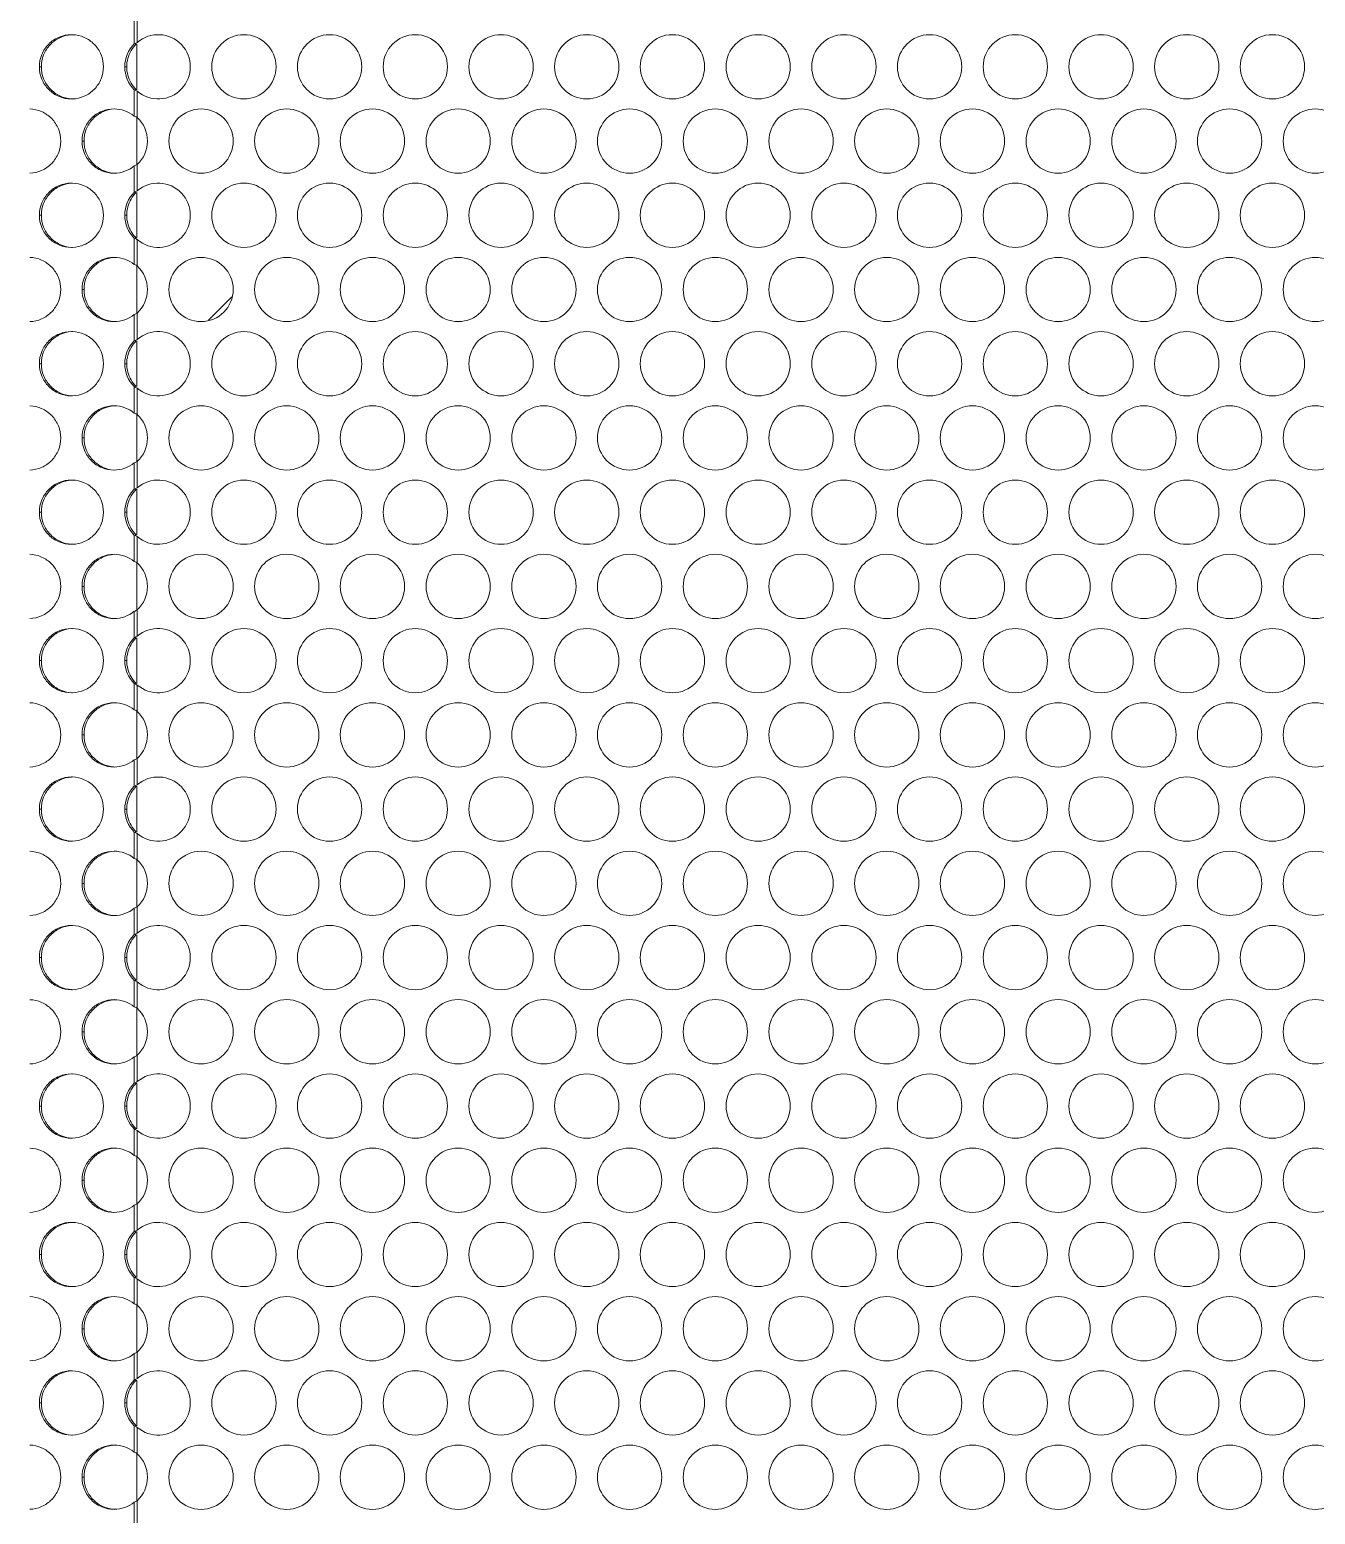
# Model space of a CAD drawing. Header units: millimetres. Extents: x 0 to 2524, y 0 to 1785.
# Drawn here: x 257.1 to 317.1, y 1291.9 to 1361.2 of the extents above; entities that cross this region are included whole.
import ezdxf

# ---------------------------------------------------------------- set-up
doc = ezdxf.new("R2010")
doc.units = ezdxf.units.MM
doc.header["$LTSCALE"] = 0.1
doc.layers.add('标注', color=251, linetype='Continuous', lineweight=9)

msp = doc.modelspace()

# ---------------------------------------------------------------- linework, layer by layer
at = {"layer": '标注'}
for p, q in [((261.95, 1361.767), (261.95, 1360.534)), ((262.087, 1361.832), (262.087, 1360.603)), ((262.065, 1358.396), (262.065, 1360.534)), ((257.613, 1359.465), (257.521, 1359.465)), ((261.596, 1359.465), (261.504, 1359.465)), ((261.95, 1358.396), (261.95, 1357.164)), ((262.087, 1358.327), (262.087, 1357.098)), ((262.065, 1354.904), (262.065, 1357.164)), ((259.604, 1356.001), (259.512, 1356.001)), ((261.95, 1354.838), (261.95, 1353.606)), ((262.087, 1354.904), (262.087, 1353.675)), ((262.065, 1351.468), (262.065, 1353.606)), ((257.613, 1352.537), (257.521, 1352.537)), ((261.596, 1352.537), (261.504, 1352.537)), ((261.95, 1351.468), (261.95, 1350.235)), ((262.087, 1351.399), (262.087, 1350.17)), ((262.065, 1347.976), (262.065, 1350.235)), ((259.604, 1349.073), (259.512, 1349.073)), ((266.496, 1348.729), (265.409, 1347.641)), ((261.95, 1347.91), (261.95, 1346.678)), ((262.087, 1347.976), (262.087, 1346.747)), ((262.065, 1344.54), (262.065, 1346.678)), ((257.613, 1345.609), (257.521, 1345.609)), ((261.596, 1345.609), (261.504, 1345.609)), ((261.95, 1344.54), (261.95, 1343.307)), ((262.087, 1344.471), (262.087, 1343.242)), ((262.065, 1341.048), (262.065, 1343.307)), ((259.604, 1342.145), (259.512, 1342.145)), ((261.95, 1340.982), (261.95, 1339.75)), ((262.087, 1341.048), (262.087, 1339.819)), ((262.065, 1337.611), (262.065, 1339.75)), ((257.613, 1338.681), (257.521, 1338.681)), ((261.596, 1338.681), (261.504, 1338.681)), ((261.95, 1337.611), (261.95, 1336.379)), ((262.087, 1337.542), (262.087, 1336.314)), ((262.065, 1334.119), (262.065, 1336.379)), ((259.604, 1335.216), (259.512, 1335.216)), ((261.95, 1334.054), (261.95, 1332.821)), ((262.087, 1334.119), (262.087, 1332.891)), ((262.065, 1330.683), (262.065, 1332.821)), ((257.613, 1331.752), (257.521, 1331.752)), ((261.596, 1331.752), (261.504, 1331.752)), ((261.95, 1330.683), (261.95, 1329.451)), ((262.087, 1330.614), (262.087, 1329.385)), ((262.065, 1327.191), (262.065, 1329.451)), ((259.604, 1328.288), (259.512, 1328.288)), ((261.95, 1327.126), (261.95, 1325.893)), ((262.087, 1327.191), (262.087, 1325.962)), ((262.065, 1323.755), (262.065, 1325.893)), ((257.613, 1324.824), (257.521, 1324.824)), ((261.596, 1324.824), (261.504, 1324.824)), ((261.95, 1323.755), (261.95, 1322.523)), ((262.087, 1323.686), (262.087, 1322.457)), ((262.065, 1320.263), (262.065, 1322.523)), ((259.604, 1321.36), (259.512, 1321.36)), ((261.95, 1320.197), (261.95, 1318.965)), ((262.087, 1320.263), (262.087, 1319.034)), ((262.065, 1316.827), (262.065, 1318.965)), ((257.613, 1317.896), (257.521, 1317.896)), ((261.596, 1317.896), (261.504, 1317.896)), ((261.95, 1316.827), (261.95, 1315.594)), ((262.087, 1316.758), (262.087, 1315.529)), ((262.065, 1313.335), (262.065, 1315.594)), ((259.604, 1314.432), (259.512, 1314.432)), ((261.95, 1313.269), (261.95, 1312.037)), ((262.087, 1313.335), (262.087, 1312.106)), ((262.065, 1309.899), (262.065, 1312.037)), ((257.613, 1310.968), (257.521, 1310.968)), ((261.596, 1310.968), (261.504, 1310.968)), ((261.95, 1309.899), (261.95, 1308.666)), ((262.087, 1309.83), (262.087, 1308.601)), ((262.065, 1306.407), (262.065, 1308.666)), ((259.604, 1307.504), (259.512, 1307.504)), ((261.95, 1306.341), (261.95, 1305.109)), ((262.087, 1306.407), (262.087, 1305.178)), ((262.065, 1302.97), (262.065, 1305.109)), ((257.613, 1304.04), (257.521, 1304.04)), ((261.596, 1304.04), (261.504, 1304.04)), ((261.95, 1302.97), (261.95, 1301.738)), ((262.087, 1302.901), (262.087, 1301.672)), ((262.065, 1299.478), (262.065, 1301.738)), ((259.604, 1300.575), (259.512, 1300.575)), ((261.95, 1299.413), (261.95, 1298.18)), ((262.087, 1299.478), (262.087, 1298.25)), ((262.065, 1296.042), (262.065, 1298.18)), ((257.613, 1297.111), (257.521, 1297.111)), ((261.596, 1297.111), (261.504, 1297.111)), ((261.95, 1296.042), (261.95, 1294.81)), ((262.087, 1295.973), (262.087, 1294.744)), ((262.065, 1292.55), (262.065, 1294.81)), ((259.604, 1293.647), (259.512, 1293.647)), ((261.95, 1292.485), (261.95, 1291.252)), ((262.087, 1292.55), (262.087, 1291.321))]:
    msp.add_line(p, q, dxfattribs=at)
for centre in [(267.065, 1359.465), (271.065, 1359.465), (275.065, 1359.465), (279.065, 1359.465), (283.065, 1359.465), (287.065, 1359.465), (291.065, 1359.465), (295.065, 1359.465), (299.065, 1359.465), (303.065, 1359.465), (307.065, 1359.465), (311.065, 1359.465), (315.065, 1359.465), (265.065, 1356.001), (265.065, 1356.001), (269.065, 1356.001), (273.065, 1356.001), (277.065, 1356.001), (281.065, 1356.001), (285.065, 1356.001), (289.065, 1356.001), (293.065, 1356.001), (297.065, 1356.001), (301.065, 1356.001), (305.065, 1356.001), (309.065, 1356.001), (313.065, 1356.001), (317.065, 1356.001), (267.065, 1352.537), (271.065, 1352.537), (275.065, 1352.537), (279.065, 1352.537), (283.065, 1352.537), (287.065, 1352.537), (291.065, 1352.537), (295.065, 1352.537), (299.065, 1352.537), (303.065, 1352.537), (307.065, 1352.537), (311.065, 1352.537), (315.065, 1352.537), (265.065, 1349.073), (265.065, 1349.073), (269.065, 1349.073), (273.065, 1349.073), (277.065, 1349.073), (281.065, 1349.073), (285.065, 1349.073), (289.065, 1349.073), (293.065, 1349.073), (297.065, 1349.073), (301.065, 1349.073), (305.065, 1349.073), (309.065, 1349.073), (313.065, 1349.073), (317.065, 1349.073), (267.065, 1345.609), (271.065, 1345.609), (275.065, 1345.609), (279.065, 1345.609), (283.065, 1345.609), (287.065, 1345.609), (291.065, 1345.609), (295.065, 1345.609), (299.065, 1345.609), (303.065, 1345.609), (307.065, 1345.609), (311.065, 1345.609), (315.065, 1345.609), (265.065, 1342.145), (265.065, 1342.145), (269.065, 1342.145), (273.065, 1342.145), (277.065, 1342.145), (281.065, 1342.145), (285.065, 1342.145), (289.065, 1342.145), (293.065, 1342.145), (297.065, 1342.145), (301.065, 1342.145), (305.065, 1342.145), (309.065, 1342.145), (313.065, 1342.145), (317.065, 1342.145), (267.065, 1338.681), (271.065, 1338.681), (275.065, 1338.681), (279.065, 1338.681), (283.065, 1338.681), (287.065, 1338.681), (291.065, 1338.681), (295.065, 1338.681), (299.065, 1338.681), (303.065, 1338.681), (307.065, 1338.681), (311.065, 1338.681), (315.065, 1338.681), (265.065, 1335.216), (265.065, 1335.216), (269.065, 1335.216), (273.065, 1335.216), (277.065, 1335.216), (281.065, 1335.216), (285.065, 1335.216), (289.065, 1335.216), (293.065, 1335.216), (297.065, 1335.216), (301.065, 1335.216), (305.065, 1335.216), (309.065, 1335.216), (313.065, 1335.216), (317.065, 1335.216), (267.065, 1331.752), (271.065, 1331.752), (275.065, 1331.752), (279.065, 1331.752), (283.065, 1331.752), (287.065, 1331.752), (291.065, 1331.752), (295.065, 1331.752), (299.065, 1331.752), (303.065, 1331.752), (307.065, 1331.752), (311.065, 1331.752), (315.065, 1331.752), (265.065, 1328.288), (265.065, 1328.288), (269.065, 1328.288), (273.065, 1328.288), (277.065, 1328.288), (281.065, 1328.288), (285.065, 1328.288), (289.065, 1328.288), (293.065, 1328.288), (297.065, 1328.288), (301.065, 1328.288), (305.065, 1328.288), (309.065, 1328.288), (313.065, 1328.288), (317.065, 1328.288), (267.065, 1324.824), (271.065, 1324.824), (275.065, 1324.824), (279.065, 1324.824), (283.065, 1324.824), (287.065, 1324.824), (291.065, 1324.824), (295.065, 1324.824), (299.065, 1324.824), (303.065, 1324.824), (307.065, 1324.824), (311.065, 1324.824), (315.065, 1324.824), (265.065, 1321.36), (265.065, 1321.36), (269.065, 1321.36), (273.065, 1321.36), (277.065, 1321.36), (281.065, 1321.36), (285.065, 1321.36), (289.065, 1321.36), (293.065, 1321.36), (297.065, 1321.36), (301.065, 1321.36), (305.065, 1321.36), (309.065, 1321.36), (313.065, 1321.36), (317.065, 1321.36), (267.065, 1317.896), (271.065, 1317.896), (275.065, 1317.896), (279.065, 1317.896), (283.065, 1317.896), (287.065, 1317.896), (291.065, 1317.896), (295.065, 1317.896), (299.065, 1317.896), (303.065, 1317.896), (307.065, 1317.896), (311.065, 1317.896), (315.065, 1317.896), (265.065, 1314.432), (265.065, 1314.432), (269.065, 1314.432), (273.065, 1314.432), (277.065, 1314.432), (281.065, 1314.432), (285.065, 1314.432), (289.065, 1314.432), (293.065, 1314.432), (297.065, 1314.432), (301.065, 1314.432), (305.065, 1314.432), (309.065, 1314.432), (313.065, 1314.432), (317.065, 1314.432), (267.065, 1310.968), (271.065, 1310.968), (275.065, 1310.968), (279.065, 1310.968), (283.065, 1310.968), (287.065, 1310.968), (291.065, 1310.968), (295.065, 1310.968), (299.065, 1310.968), (303.065, 1310.968), (307.065, 1310.968), (311.065, 1310.968), (315.065, 1310.968), (265.065, 1307.504), (265.065, 1307.504), (269.065, 1307.504), (273.065, 1307.504), (277.065, 1307.504), (281.065, 1307.504), (285.065, 1307.504), (289.065, 1307.504), (293.065, 1307.504), (297.065, 1307.504), (301.065, 1307.504), (305.065, 1307.504), (309.065, 1307.504), (313.065, 1307.504), (317.065, 1307.504), (267.065, 1304.04), (271.065, 1304.04), (275.065, 1304.04), (279.065, 1304.04), (283.065, 1304.04), (287.065, 1304.04), (291.065, 1304.04), (295.065, 1304.04), (299.065, 1304.04), (303.065, 1304.04), (307.065, 1304.04), (311.065, 1304.04), (315.065, 1304.04), (265.065, 1300.575), (265.065, 1300.575), (269.065, 1300.575), (273.065, 1300.575), (277.065, 1300.575), (281.065, 1300.575), (285.065, 1300.575), (289.065, 1300.575), (293.065, 1300.575), (297.065, 1300.575), (301.065, 1300.575), (305.065, 1300.575), (309.065, 1300.575), (313.065, 1300.575), (317.065, 1300.575), (267.065, 1297.111), (271.065, 1297.111), (275.065, 1297.111), (279.065, 1297.111), (283.065, 1297.111), (287.065, 1297.111), (291.065, 1297.111), (295.065, 1297.111), (299.065, 1297.111), (303.065, 1297.111), (307.065, 1297.111), (311.065, 1297.111), (315.065, 1297.111), (265.065, 1293.647), (265.065, 1293.647), (269.065, 1293.647), (273.065, 1293.647), (277.065, 1293.647), (281.065, 1293.647), (285.065, 1293.647), (289.065, 1293.647), (293.065, 1293.647), (297.065, 1293.647), (301.065, 1293.647), (305.065, 1293.647), (309.065, 1293.647), (313.065, 1293.647), (317.065, 1293.647)]:
    msp.add_circle(centre, 1.5, dxfattribs=at)
for centre, radius, start, end in [((259.014, 1359.492), 1.473, 88.20493, 89.99913), ((263.065, 1359.465), 1.5, 229.35667, 130.64333), ((263.007, 1359.466), 1.503, 134.69146, 180.02453), ((263.102, 1359.463), 1.508, 134.71102, 149.79613), ((263.241, 1358.136), 2.724, 115.04829, 118.28717), ((263.007, 1359.465), 1.503, 179.97547, 225.30854), ((263.102, 1359.467), 1.508, 210.20387, 225.28898), ((259.014, 1359.438), 1.473, 270.00087, 271.79507), ((263.241, 1360.795), 2.724, 241.71283, 244.95171), ((261.006, 1356.011), 1.49, 50.68008, 89.97762), ((260.722, 1354.409), 3.017, 63.07603, 65.9709), ((261.065, 1356.001), 1.5, 312.99896, 47.00104), ((261.006, 1355.991), 1.49, 270.02238, 309.31992), ((260.722, 1357.594), 3.017, 294.0291, 296.92397), ((259.014, 1352.564), 1.473, 88.20493, 89.99913), ((263.065, 1352.537), 1.5, 229.35667, 130.64333), ((263.007, 1352.538), 1.503, 134.69146, 180.02453), ((263.102, 1352.535), 1.508, 134.71102, 149.79613), ((263.241, 1351.208), 2.724, 115.04829, 118.28717), ((263.007, 1352.536), 1.503, 179.97547, 225.30854), ((263.102, 1352.539), 1.508, 210.20387, 225.28898), ((259.014, 1352.51), 1.473, 270.00087, 271.79507), ((263.241, 1353.866), 2.724, 241.71283, 244.95171), ((261.006, 1349.082), 1.49, 50.68008, 89.97762), ((260.722, 1347.48), 3.017, 63.07603, 65.9709), ((261.065, 1349.073), 1.5, 312.99896, 47.00104), ((261.006, 1349.063), 1.49, 270.02238, 309.31992), ((260.722, 1350.665), 3.017, 294.0291, 296.92397), ((259.014, 1345.636), 1.473, 88.20493, 89.99913), ((263.065, 1345.609), 1.5, 229.35667, 130.64333), ((263.007, 1345.609), 1.503, 134.69146, 180.02453), ((263.102, 1345.607), 1.508, 134.71102, 149.79613), ((263.241, 1344.279), 2.724, 115.04829, 118.28717), ((263.007, 1345.608), 1.503, 179.97547, 225.30854), ((263.102, 1345.611), 1.508, 210.20387, 225.28898), ((259.014, 1345.582), 1.473, 270.00087, 271.79507), ((263.241, 1346.938), 2.724, 241.71283, 244.95171), ((261.006, 1342.154), 1.49, 50.68008, 89.97762), ((260.722, 1340.552), 3.017, 63.07603, 65.9709), ((261.065, 1342.145), 1.5, 312.99896, 47.00104), ((261.006, 1342.135), 1.49, 270.02238, 309.31992), ((260.722, 1343.737), 3.017, 294.0291, 296.92397), ((259.014, 1338.708), 1.473, 88.20493, 89.99913), ((263.065, 1338.681), 1.5, 229.35667, 130.64333), ((263.007, 1338.681), 1.503, 134.69146, 180.02453), ((263.102, 1338.678), 1.508, 134.71102, 149.79613), ((263.241, 1337.351), 2.724, 115.04829, 118.28717), ((263.007, 1338.68), 1.503, 179.97547, 225.30854), ((263.102, 1338.683), 1.508, 210.20387, 225.28898), ((259.014, 1338.654), 1.473, 270.00087, 271.79507), ((263.241, 1340.01), 2.724, 241.71283, 244.95171), ((261.006, 1335.226), 1.49, 50.68008, 89.97762), ((260.722, 1333.624), 3.017, 63.07603, 65.9709), ((261.065, 1335.216), 1.5, 312.99896, 47.00104), ((261.006, 1335.207), 1.49, 270.02238, 309.31992), ((260.722, 1336.809), 3.017, 294.0291, 296.92397), ((259.014, 1331.779), 1.473, 88.20493, 89.99913), ((263.065, 1331.752), 1.5, 229.35667, 130.64333), ((263.007, 1331.753), 1.503, 134.69146, 180.02453), ((263.102, 1331.75), 1.508, 134.71102, 149.79613), ((263.241, 1330.423), 2.724, 115.04829, 118.28717), ((263.007, 1331.752), 1.503, 179.97547, 225.30854), ((263.102, 1331.755), 1.508, 210.20387, 225.28898), ((259.014, 1331.725), 1.473, 270.00087, 271.79507), ((263.241, 1333.082), 2.724, 241.71283, 244.95171), ((261.006, 1328.298), 1.49, 50.68008, 89.97762), ((260.722, 1326.696), 3.017, 63.07603, 65.9709), ((261.065, 1328.288), 1.5, 312.99896, 47.00104), ((261.006, 1328.279), 1.49, 270.02238, 309.31992), ((260.722, 1329.881), 3.017, 294.0291, 296.92397), ((259.014, 1324.851), 1.473, 88.20493, 89.99913), ((263.065, 1324.824), 1.5, 229.35667, 130.64333), ((263.007, 1324.825), 1.503, 134.69146, 180.02453), ((263.102, 1324.822), 1.508, 134.71102, 149.79613), ((263.241, 1323.495), 2.724, 115.04829, 118.28717), ((263.007, 1324.824), 1.503, 179.97547, 225.30854), ((263.102, 1324.826), 1.508, 210.20387, 225.28898), ((259.014, 1324.797), 1.473, 270.00087, 271.79507), ((263.241, 1326.154), 2.724, 241.71283, 244.95171), ((261.006, 1321.37), 1.49, 50.68008, 89.97762), ((260.722, 1319.768), 3.017, 63.07603, 65.9709), ((261.065, 1321.36), 1.5, 312.99896, 47.00104), ((261.006, 1321.35), 1.49, 270.02238, 309.31992), ((260.722, 1322.953), 3.017, 294.0291, 296.92397), ((259.014, 1317.923), 1.473, 88.20493, 89.99913), ((263.065, 1317.896), 1.5, 229.35667, 130.64333), ((263.007, 1317.897), 1.503, 134.69146, 180.02453), ((263.102, 1317.894), 1.508, 134.71102, 149.79613), ((263.241, 1316.567), 2.724, 115.04829, 118.28717), ((263.007, 1317.895), 1.503, 179.97547, 225.30854), ((263.102, 1317.898), 1.508, 210.20387, 225.28898), ((259.014, 1317.869), 1.473, 270.00087, 271.79507), ((263.241, 1319.225), 2.724, 241.71283, 244.95171), ((261.006, 1314.441), 1.49, 50.68008, 89.97762), ((260.722, 1312.839), 3.017, 63.07603, 65.9709), ((261.065, 1314.432), 1.5, 312.99896, 47.00104), ((261.006, 1314.422), 1.49, 270.02238, 309.31992), ((260.722, 1316.024), 3.017, 294.0291, 296.92397), ((259.014, 1310.995), 1.473, 88.20493, 89.99913), ((263.065, 1310.968), 1.5, 229.35667, 130.64333), ((263.007, 1310.968), 1.503, 134.69146, 180.02453), ((263.102, 1310.965), 1.508, 134.71102, 149.79613), ((263.241, 1309.638), 2.724, 115.04829, 118.28717), ((263.007, 1310.967), 1.503, 179.97547, 225.30854), ((263.102, 1310.97), 1.508, 210.20387, 225.28898), ((259.014, 1310.941), 1.473, 270.00087, 271.79507), ((263.241, 1312.297), 2.724, 241.71283, 244.95171), ((261.006, 1307.513), 1.49, 50.68008, 89.97762), ((260.722, 1305.911), 3.017, 63.07603, 65.9709), ((261.065, 1307.504), 1.5, 312.99896, 47.00104), ((261.006, 1307.494), 1.49, 270.02238, 309.31992), ((260.722, 1309.096), 3.017, 294.0291, 296.92397), ((259.014, 1304.066), 1.473, 88.20493, 89.99913), ((263.065, 1304.04), 1.5, 229.35667, 130.64333), ((263.007, 1304.04), 1.503, 134.69146, 180.02453), ((263.102, 1304.037), 1.508, 134.71102, 149.79613), ((263.241, 1302.71), 2.724, 115.04829, 118.28717), ((263.007, 1304.039), 1.503, 179.97547, 225.30854), ((263.102, 1304.042), 1.508, 210.20387, 225.28898), ((259.014, 1304.013), 1.473, 270.00087, 271.79507), ((263.241, 1305.369), 2.724, 241.71283, 244.95171), ((261.006, 1300.585), 1.49, 50.68008, 89.97762), ((260.722, 1298.983), 3.017, 63.07603, 65.9709), ((261.065, 1300.575), 1.5, 312.99896, 47.00104), ((261.006, 1300.566), 1.49, 270.02238, 309.31992), ((260.722, 1302.168), 3.017, 294.0291, 296.92397), ((259.014, 1297.138), 1.473, 88.20493, 89.99913), ((263.065, 1297.111), 1.5, 229.35667, 130.64333), ((263.007, 1297.112), 1.503, 134.69146, 180.02453), ((263.102, 1297.109), 1.508, 134.71102, 149.79613), ((263.241, 1295.782), 2.724, 115.04829, 118.28717), ((263.007, 1297.111), 1.503, 179.97547, 225.30854), ((263.102, 1297.114), 1.508, 210.20387, 225.28898), ((259.014, 1297.084), 1.473, 270.00087, 271.79507), ((263.241, 1298.441), 2.724, 241.71283, 244.95171), ((261.006, 1293.657), 1.49, 50.68008, 89.97762), ((260.722, 1292.055), 3.017, 63.07603, 65.9709), ((261.065, 1293.647), 1.5, 312.99896, 47.00104), ((261.006, 1293.638), 1.49, 270.02238, 309.31992), ((260.722, 1295.24), 3.017, 294.0291, 296.92397)]:
    msp.add_arc(centre, radius, start, end, dxfattribs=at)
for points, knots in [([(257.521, 1359.465), (257.521, 1359.66), (257.598, 1360.054), (257.931, 1360.553), (258.427, 1360.887), (258.82, 1360.965), (259.015, 1360.965)], [0, 0, 0, 0, 0.250488, 0.50069, 0.750488, 1, 1, 1, 1]), ([(257.613, 1359.465), (257.613, 1359.653), (257.684, 1360.032), (257.993, 1360.518), (258.457, 1360.857), (258.83, 1360.951), (259.017, 1360.962)], [0, 0, 0, 0, 0.250454, 0.500681, 0.750486, 1, 1, 1, 1]), ([(259.061, 1360.964), (259.251, 1360.958), (259.634, 1360.872), (260.114, 1360.535), (260.434, 1360.043), (260.508, 1359.656), (260.508, 1359.465)], [0, 0, 0, 0, 0.249513, 0.499315, 0.74953, 1, 1, 1, 1]), ([(259.015, 1357.965), (258.82, 1357.965), (258.427, 1358.043), (257.931, 1358.377), (257.598, 1358.876), (257.521, 1359.27), (257.521, 1359.465)], [0, 0, 0, 0, 0.249512, 0.49931, 0.749512, 1, 1, 1, 1]), ([(259.017, 1357.968), (258.83, 1357.979), (258.457, 1358.074), (257.993, 1358.412), (257.684, 1358.898), (257.613, 1359.277), (257.613, 1359.465)], [0, 0, 0, 0, 0.249514, 0.499319, 0.749546, 1, 1, 1, 1]), ([(260.508, 1359.465), (260.508, 1359.274), (260.434, 1358.888), (260.114, 1358.395), (259.634, 1358.059), (259.251, 1357.972), (259.061, 1357.966)], [0, 0, 0, 0, 0.25047, 0.500685, 0.750487, 1, 1, 1, 1]), ([(257.069, 1357.5), (257.26, 1357.494), (257.642, 1357.407), (258.122, 1357.071), (258.442, 1356.579), (258.517, 1356.192), (258.517, 1356.001)], [0, 0, 0, 0, 0.249513, 0.499315, 0.74953, 1, 1, 1, 1]), ([(259.512, 1356.001), (259.512, 1356.196), (259.59, 1356.59), (259.922, 1357.089), (260.419, 1357.423), (260.812, 1357.501), (261.006, 1357.501)], [0, 0, 0, 0, 0.250509, 0.500696, 0.750504, 1, 1, 1, 1]), ([(259.604, 1356.001), (259.604, 1356.189), (259.676, 1356.567), (259.983, 1357.053), (260.447, 1357.392), (260.82, 1357.487), (261.006, 1357.498)], [0, 0, 0, 0, 0.250472, 0.500673, 0.750487, 1, 1, 1, 1]), ([(258.517, 1356.001), (258.517, 1355.81), (258.442, 1355.423), (258.122, 1354.931), (257.642, 1354.595), (257.26, 1354.508), (257.069, 1354.502)], [0, 0, 0, 0, 0.25047, 0.500685, 0.750487, 1, 1, 1, 1]), ([(261.006, 1354.501), (260.812, 1354.501), (260.419, 1354.579), (259.922, 1354.913), (259.59, 1355.412), (259.512, 1355.806), (259.512, 1356.001)], [0, 0, 0, 0, 0.249496, 0.499304, 0.749491, 1, 1, 1, 1]), ([(260.997, 1354.504), (260.812, 1354.517), (260.441, 1354.614), (259.981, 1354.953), (259.675, 1355.437), (259.604, 1355.814), (259.604, 1356.001)], [0, 0, 0, 0, 0.249514, 0.499329, 0.749532, 1, 1, 1, 1]), ([(257.521, 1352.537), (257.521, 1352.732), (257.598, 1353.126), (257.931, 1353.625), (258.427, 1353.959), (258.82, 1354.037), (259.015, 1354.037)], [0, 0, 0, 0, 0.250488, 0.50069, 0.750488, 1, 1, 1, 1]), ([(257.613, 1352.537), (257.613, 1352.725), (257.684, 1353.104), (257.993, 1353.59), (258.457, 1353.928), (258.83, 1354.023), (259.017, 1354.034)], [0, 0, 0, 0, 0.250454, 0.500681, 0.750486, 1, 1, 1, 1]), ([(259.061, 1354.036), (259.251, 1354.03), (259.634, 1353.943), (260.114, 1353.607), (260.434, 1353.115), (260.508, 1352.728), (260.508, 1352.537)], [0, 0, 0, 0, 0.249513, 0.499315, 0.74953, 1, 1, 1, 1]), ([(259.015, 1351.037), (258.82, 1351.037), (258.427, 1351.115), (257.931, 1351.449), (257.598, 1351.948), (257.521, 1352.342), (257.521, 1352.537)], [0, 0, 0, 0, 0.249512, 0.49931, 0.749512, 1, 1, 1, 1]), ([(259.017, 1351.04), (258.83, 1351.051), (258.457, 1351.146), (257.993, 1351.484), (257.684, 1351.97), (257.613, 1352.349), (257.613, 1352.537)], [0, 0, 0, 0, 0.249514, 0.499319, 0.749546, 1, 1, 1, 1]), ([(260.508, 1352.537), (260.508, 1352.346), (260.434, 1351.959), (260.114, 1351.467), (259.634, 1351.131), (259.251, 1351.044), (259.061, 1351.038)], [0, 0, 0, 0, 0.25047, 0.500685, 0.750487, 1, 1, 1, 1]), ([(257.069, 1350.572), (257.26, 1350.566), (257.642, 1350.479), (258.122, 1350.143), (258.442, 1349.65), (258.517, 1349.264), (258.517, 1349.073)], [0, 0, 0, 0, 0.249513, 0.499315, 0.74953, 1, 1, 1, 1]), ([(259.512, 1349.073), (259.512, 1349.268), (259.59, 1349.662), (259.922, 1350.161), (260.419, 1350.495), (260.812, 1350.573), (261.006, 1350.573)], [0, 0, 0, 0, 0.250509, 0.500696, 0.750504, 1, 1, 1, 1]), ([(259.604, 1349.073), (259.604, 1349.26), (259.676, 1349.639), (259.983, 1350.125), (260.447, 1350.463), (260.82, 1350.558), (261.006, 1350.57)], [0, 0, 0, 0, 0.250472, 0.500673, 0.750487, 1, 1, 1, 1]), ([(258.517, 1349.073), (258.517, 1348.882), (258.442, 1348.495), (258.122, 1348.003), (257.642, 1347.666), (257.26, 1347.58), (257.069, 1347.574)], [0, 0, 0, 0, 0.25047, 0.500685, 0.750487, 1, 1, 1, 1]), ([(261.006, 1347.573), (260.812, 1347.573), (260.419, 1347.651), (259.922, 1347.985), (259.59, 1348.484), (259.512, 1348.878), (259.512, 1349.073)], [0, 0, 0, 0, 0.249496, 0.499304, 0.749491, 1, 1, 1, 1]), ([(260.997, 1347.576), (260.812, 1347.589), (260.441, 1347.686), (259.981, 1348.025), (259.675, 1348.509), (259.604, 1348.886), (259.604, 1349.073)], [0, 0, 0, 0, 0.249514, 0.499329, 0.749532, 1, 1, 1, 1]), ([(257.521, 1345.609), (257.521, 1345.804), (257.598, 1346.198), (257.931, 1346.697), (258.427, 1347.031), (258.82, 1347.109), (259.015, 1347.109)], [0, 0, 0, 0, 0.250488, 0.50069, 0.750488, 1, 1, 1, 1]), ([(257.613, 1345.609), (257.613, 1345.796), (257.684, 1346.176), (257.993, 1346.662), (258.457, 1347), (258.83, 1347.095), (259.017, 1347.106)], [0, 0, 0, 0, 0.250454, 0.500681, 0.750486, 1, 1, 1, 1]), ([(259.061, 1347.108), (259.251, 1347.102), (259.634, 1347.015), (260.114, 1346.679), (260.434, 1346.186), (260.508, 1345.8), (260.508, 1345.609)], [0, 0, 0, 0, 0.249513, 0.499315, 0.74953, 1, 1, 1, 1]), ([(259.015, 1344.109), (258.82, 1344.109), (258.427, 1344.187), (257.931, 1344.521), (257.598, 1345.02), (257.521, 1345.414), (257.521, 1345.609)], [0, 0, 0, 0, 0.249512, 0.49931, 0.749512, 1, 1, 1, 1]), ([(259.017, 1344.111), (258.83, 1344.123), (258.457, 1344.217), (257.993, 1344.556), (257.684, 1345.042), (257.613, 1345.421), (257.613, 1345.609)], [0, 0, 0, 0, 0.249514, 0.499319, 0.749546, 1, 1, 1, 1]), ([(260.508, 1345.609), (260.508, 1345.418), (260.434, 1345.031), (260.114, 1344.539), (259.634, 1344.202), (259.251, 1344.115), (259.061, 1344.109)], [0, 0, 0, 0, 0.25047, 0.500685, 0.750487, 1, 1, 1, 1]), ([(257.069, 1343.644), (257.26, 1343.638), (257.642, 1343.551), (258.122, 1343.214), (258.442, 1342.722), (258.517, 1342.336), (258.517, 1342.145)], [0, 0, 0, 0, 0.249513, 0.499315, 0.74953, 1, 1, 1, 1]), ([(259.512, 1342.145), (259.512, 1342.34), (259.59, 1342.734), (259.922, 1343.232), (260.419, 1343.566), (260.812, 1343.645), (261.006, 1343.645)], [0, 0, 0, 0, 0.250509, 0.500696, 0.750504, 1, 1, 1, 1]), ([(259.604, 1342.145), (259.604, 1342.332), (259.676, 1342.711), (259.983, 1343.196), (260.447, 1343.535), (260.82, 1343.63), (261.006, 1343.642)], [0, 0, 0, 0, 0.250472, 0.500673, 0.750487, 1, 1, 1, 1]), ([(258.517, 1342.145), (258.517, 1341.953), (258.442, 1341.567), (258.122, 1341.075), (257.642, 1340.738), (257.26, 1340.651), (257.069, 1340.645)], [0, 0, 0, 0, 0.25047, 0.500685, 0.750487, 1, 1, 1, 1]), ([(261.006, 1340.645), (260.812, 1340.645), (260.419, 1340.723), (259.922, 1341.057), (259.59, 1341.555), (259.512, 1341.95), (259.512, 1342.145)], [0, 0, 0, 0, 0.249496, 0.499304, 0.749491, 1, 1, 1, 1]), ([(260.997, 1340.648), (260.812, 1340.661), (260.441, 1340.757), (259.981, 1341.096), (259.675, 1341.581), (259.604, 1341.958), (259.604, 1342.145)], [0, 0, 0, 0, 0.249514, 0.499329, 0.749532, 1, 1, 1, 1]), ([(257.521, 1338.681), (257.521, 1338.876), (257.598, 1339.27), (257.931, 1339.768), (258.427, 1340.102), (258.82, 1340.181), (259.015, 1340.181)], [0, 0, 0, 0, 0.250488, 0.50069, 0.750488, 1, 1, 1, 1]), ([(257.613, 1338.681), (257.613, 1338.868), (257.684, 1339.247), (257.993, 1339.733), (258.457, 1340.072), (258.83, 1340.167), (259.017, 1340.178)], [0, 0, 0, 0, 0.250454, 0.500681, 0.750486, 1, 1, 1, 1]), ([(259.061, 1340.18), (259.251, 1340.174), (259.634, 1340.087), (260.114, 1339.75), (260.434, 1339.258), (260.508, 1338.872), (260.508, 1338.681)], [0, 0, 0, 0, 0.249513, 0.499315, 0.74953, 1, 1, 1, 1]), ([(259.015, 1337.181), (258.82, 1337.181), (258.427, 1337.259), (257.931, 1337.593), (257.598, 1338.091), (257.521, 1338.486), (257.521, 1338.681)], [0, 0, 0, 0, 0.249512, 0.49931, 0.749512, 1, 1, 1, 1]), ([(259.017, 1337.183), (258.83, 1337.195), (258.457, 1337.289), (257.993, 1337.628), (257.684, 1338.114), (257.613, 1338.493), (257.613, 1338.681)], [0, 0, 0, 0, 0.249514, 0.499319, 0.749546, 1, 1, 1, 1]), ([(260.508, 1338.681), (260.508, 1338.489), (260.434, 1338.103), (260.114, 1337.611), (259.634, 1337.274), (259.251, 1337.187), (259.061, 1337.181)], [0, 0, 0, 0, 0.25047, 0.500685, 0.750487, 1, 1, 1, 1]), ([(257.069, 1336.716), (257.26, 1336.71), (257.642, 1336.623), (258.122, 1336.286), (258.442, 1335.794), (258.517, 1335.408), (258.517, 1335.216)], [0, 0, 0, 0, 0.249513, 0.499315, 0.74953, 1, 1, 1, 1]), ([(259.512, 1335.216), (259.512, 1335.412), (259.59, 1335.806), (259.922, 1336.304), (260.419, 1336.638), (260.812, 1336.716), (261.006, 1336.716)], [0, 0, 0, 0, 0.250509, 0.500696, 0.750504, 1, 1, 1, 1]), ([(259.604, 1335.216), (259.604, 1335.404), (259.676, 1335.783), (259.983, 1336.268), (260.447, 1336.607), (260.82, 1336.702), (261.006, 1336.714)], [0, 0, 0, 0, 0.250472, 0.500673, 0.750487, 1, 1, 1, 1]), ([(258.517, 1335.216), (258.517, 1335.025), (258.442, 1334.639), (258.122, 1334.147), (257.642, 1333.81), (257.26, 1333.723), (257.069, 1333.717)], [0, 0, 0, 0, 0.25047, 0.500685, 0.750487, 1, 1, 1, 1]), ([(261.006, 1333.716), (260.812, 1333.716), (260.419, 1333.795), (259.922, 1334.129), (259.59, 1334.627), (259.512, 1335.021), (259.512, 1335.216)], [0, 0, 0, 0, 0.249496, 0.499304, 0.749491, 1, 1, 1, 1]), ([(260.997, 1333.72), (260.812, 1333.732), (260.441, 1333.829), (259.981, 1334.168), (259.675, 1334.653), (259.604, 1335.03), (259.604, 1335.216)], [0, 0, 0, 0, 0.249514, 0.499329, 0.749532, 1, 1, 1, 1]), ([(257.521, 1331.752), (257.521, 1331.947), (257.598, 1332.342), (257.931, 1332.84), (258.427, 1333.174), (258.82, 1333.252), (259.015, 1333.252)], [0, 0, 0, 0, 0.250488, 0.50069, 0.750488, 1, 1, 1, 1]), ([(257.613, 1331.752), (257.613, 1331.94), (257.684, 1332.319), (257.993, 1332.805), (258.457, 1333.144), (258.83, 1333.238), (259.017, 1333.25)], [0, 0, 0, 0, 0.250454, 0.500681, 0.750486, 1, 1, 1, 1]), ([(259.061, 1333.252), (259.251, 1333.246), (259.634, 1333.159), (260.114, 1332.822), (260.434, 1332.33), (260.508, 1331.944), (260.508, 1331.752)], [0, 0, 0, 0, 0.249513, 0.499315, 0.74953, 1, 1, 1, 1]), ([(259.015, 1330.252), (258.82, 1330.252), (258.427, 1330.331), (257.931, 1330.665), (257.598, 1331.163), (257.521, 1331.557), (257.521, 1331.752)], [0, 0, 0, 0, 0.249512, 0.49931, 0.749512, 1, 1, 1, 1]), ([(259.017, 1330.255), (258.83, 1330.266), (258.457, 1330.361), (257.993, 1330.7), (257.684, 1331.186), (257.613, 1331.565), (257.613, 1331.752)], [0, 0, 0, 0, 0.249514, 0.499319, 0.749546, 1, 1, 1, 1]), ([(260.508, 1331.752), (260.508, 1331.561), (260.434, 1331.175), (260.114, 1330.683), (259.634, 1330.346), (259.251, 1330.259), (259.061, 1330.253)], [0, 0, 0, 0, 0.25047, 0.500685, 0.750487, 1, 1, 1, 1]), ([(257.069, 1329.788), (257.26, 1329.782), (257.642, 1329.695), (258.122, 1329.358), (258.442, 1328.866), (258.517, 1328.48), (258.517, 1328.288)], [0, 0, 0, 0, 0.249513, 0.499315, 0.74953, 1, 1, 1, 1]), ([(259.512, 1328.288), (259.512, 1328.483), (259.59, 1328.877), (259.922, 1329.376), (260.419, 1329.71), (260.812, 1329.788), (261.006, 1329.788)], [0, 0, 0, 0, 0.250509, 0.500696, 0.750504, 1, 1, 1, 1]), ([(259.604, 1328.288), (259.604, 1328.476), (259.676, 1328.854), (259.983, 1329.34), (260.447, 1329.679), (260.82, 1329.774), (261.006, 1329.785)], [0, 0, 0, 0, 0.250472, 0.500673, 0.750487, 1, 1, 1, 1]), ([(258.517, 1328.288), (258.517, 1328.097), (258.442, 1327.711), (258.122, 1327.218), (257.642, 1326.882), (257.26, 1326.795), (257.069, 1326.789)], [0, 0, 0, 0, 0.25047, 0.500685, 0.750487, 1, 1, 1, 1]), ([(261.006, 1326.788), (260.812, 1326.788), (260.419, 1326.866), (259.922, 1327.2), (259.59, 1327.699), (259.512, 1328.093), (259.512, 1328.288)], [0, 0, 0, 0, 0.249496, 0.499304, 0.749491, 1, 1, 1, 1]), ([(260.997, 1326.792), (260.812, 1326.804), (260.441, 1326.901), (259.981, 1327.24), (259.675, 1327.724), (259.604, 1328.101), (259.604, 1328.288)], [0, 0, 0, 0, 0.249514, 0.499329, 0.749532, 1, 1, 1, 1]), ([(257.521, 1324.824), (257.521, 1325.019), (257.598, 1325.413), (257.931, 1325.912), (258.427, 1326.246), (258.82, 1326.324), (259.015, 1326.324)], [0, 0, 0, 0, 0.250488, 0.50069, 0.750488, 1, 1, 1, 1]), ([(257.613, 1324.824), (257.613, 1325.012), (257.684, 1325.391), (257.993, 1325.877), (258.457, 1326.215), (258.83, 1326.31), (259.017, 1326.321)], [0, 0, 0, 0, 0.250454, 0.500681, 0.750486, 1, 1, 1, 1]), ([(259.061, 1326.323), (259.251, 1326.317), (259.634, 1326.231), (260.114, 1325.894), (260.434, 1325.402), (260.508, 1325.015), (260.508, 1324.824)], [0, 0, 0, 0, 0.249513, 0.499315, 0.74953, 1, 1, 1, 1]), ([(259.015, 1323.324), (258.82, 1323.324), (258.427, 1323.402), (257.931, 1323.736), (257.598, 1324.235), (257.521, 1324.629), (257.521, 1324.824)], [0, 0, 0, 0, 0.249512, 0.49931, 0.749512, 1, 1, 1, 1]), ([(259.017, 1323.327), (258.83, 1323.338), (258.457, 1323.433), (257.993, 1323.771), (257.684, 1324.257), (257.613, 1324.636), (257.613, 1324.824)], [0, 0, 0, 0, 0.249514, 0.499319, 0.749546, 1, 1, 1, 1]), ([(260.508, 1324.824), (260.508, 1324.633), (260.434, 1324.247), (260.114, 1323.754), (259.634, 1323.418), (259.251, 1323.331), (259.061, 1323.325)], [0, 0, 0, 0, 0.25047, 0.500685, 0.750487, 1, 1, 1, 1]), ([(257.069, 1322.859), (257.26, 1322.853), (257.642, 1322.766), (258.122, 1322.43), (258.442, 1321.938), (258.517, 1321.551), (258.517, 1321.36)], [0, 0, 0, 0, 0.249513, 0.499315, 0.74953, 1, 1, 1, 1]), ([(259.512, 1321.36), (259.512, 1321.555), (259.59, 1321.949), (259.922, 1322.448), (260.419, 1322.782), (260.812, 1322.86), (261.006, 1322.86)], [0, 0, 0, 0, 0.250509, 0.500696, 0.750504, 1, 1, 1, 1]), ([(259.604, 1321.36), (259.604, 1321.548), (259.676, 1321.926), (259.983, 1322.412), (260.447, 1322.75), (260.82, 1322.846), (261.006, 1322.857)], [0, 0, 0, 0, 0.250472, 0.500673, 0.750487, 1, 1, 1, 1]), ([(258.517, 1321.36), (258.517, 1321.169), (258.442, 1320.782), (258.122, 1320.29), (257.642, 1319.954), (257.26, 1319.867), (257.069, 1319.861)], [0, 0, 0, 0, 0.25047, 0.500685, 0.750487, 1, 1, 1, 1]), ([(261.006, 1319.86), (260.812, 1319.86), (260.419, 1319.938), (259.922, 1320.272), (259.59, 1320.771), (259.512, 1321.165), (259.512, 1321.36)], [0, 0, 0, 0, 0.249496, 0.499304, 0.749491, 1, 1, 1, 1]), ([(260.997, 1319.863), (260.812, 1319.876), (260.441, 1319.973), (259.981, 1320.312), (259.675, 1320.796), (259.604, 1321.173), (259.604, 1321.36)], [0, 0, 0, 0, 0.249514, 0.499329, 0.749532, 1, 1, 1, 1]), ([(257.521, 1317.896), (257.521, 1318.091), (257.598, 1318.485), (257.931, 1318.984), (258.427, 1319.318), (258.82, 1319.396), (259.015, 1319.396)], [0, 0, 0, 0, 0.250488, 0.50069, 0.750488, 1, 1, 1, 1]), ([(257.613, 1317.896), (257.613, 1318.084), (257.684, 1318.463), (257.993, 1318.949), (258.457, 1319.287), (258.83, 1319.382), (259.017, 1319.393)], [0, 0, 0, 0, 0.250454, 0.500681, 0.750486, 1, 1, 1, 1]), ([(259.061, 1319.395), (259.251, 1319.389), (259.634, 1319.302), (260.114, 1318.966), (260.434, 1318.474), (260.508, 1318.087), (260.508, 1317.896)], [0, 0, 0, 0, 0.249513, 0.499315, 0.74953, 1, 1, 1, 1]), ([(259.015, 1316.396), (258.82, 1316.396), (258.427, 1316.474), (257.931, 1316.808), (257.598, 1317.307), (257.521, 1317.701), (257.521, 1317.896)], [0, 0, 0, 0, 0.249512, 0.49931, 0.749512, 1, 1, 1, 1]), ([(259.017, 1316.399), (258.83, 1316.41), (258.457, 1316.505), (257.993, 1316.843), (257.684, 1317.329), (257.613, 1317.708), (257.613, 1317.896)], [0, 0, 0, 0, 0.249514, 0.499319, 0.749546, 1, 1, 1, 1]), ([(260.508, 1317.896), (260.508, 1317.705), (260.434, 1317.318), (260.114, 1316.826), (259.634, 1316.49), (259.251, 1316.403), (259.061, 1316.397)], [0, 0, 0, 0, 0.25047, 0.500685, 0.750487, 1, 1, 1, 1]), ([(257.069, 1315.931), (257.26, 1315.925), (257.642, 1315.838), (258.122, 1315.502), (258.442, 1315.009), (258.517, 1314.623), (258.517, 1314.432)], [0, 0, 0, 0, 0.249513, 0.499315, 0.74953, 1, 1, 1, 1]), ([(259.512, 1314.432), (259.512, 1314.627), (259.59, 1315.021), (259.922, 1315.52), (260.419, 1315.854), (260.812, 1315.932), (261.006, 1315.932)], [0, 0, 0, 0, 0.250509, 0.500696, 0.750504, 1, 1, 1, 1]), ([(259.604, 1314.432), (259.604, 1314.619), (259.676, 1314.998), (259.983, 1315.484), (260.447, 1315.822), (260.82, 1315.917), (261.006, 1315.929)], [0, 0, 0, 0, 0.250472, 0.500673, 0.750487, 1, 1, 1, 1]), ([(258.517, 1314.432), (258.517, 1314.241), (258.442, 1313.854), (258.122, 1313.362), (257.642, 1313.025), (257.26, 1312.939), (257.069, 1312.933)], [0, 0, 0, 0, 0.25047, 0.500685, 0.750487, 1, 1, 1, 1]), ([(261.006, 1312.932), (260.812, 1312.932), (260.419, 1313.01), (259.922, 1313.344), (259.59, 1313.843), (259.512, 1314.237), (259.512, 1314.432)], [0, 0, 0, 0, 0.249496, 0.499304, 0.749491, 1, 1, 1, 1]), ([(260.997, 1312.935), (260.812, 1312.948), (260.441, 1313.045), (259.981, 1313.384), (259.675, 1313.868), (259.604, 1314.245), (259.604, 1314.432)], [0, 0, 0, 0, 0.249514, 0.499329, 0.749532, 1, 1, 1, 1]), ([(257.521, 1310.968), (257.521, 1311.163), (257.598, 1311.557), (257.931, 1312.056), (258.427, 1312.39), (258.82, 1312.468), (259.015, 1312.468)], [0, 0, 0, 0, 0.250488, 0.50069, 0.750488, 1, 1, 1, 1]), ([(257.613, 1310.968), (257.613, 1311.155), (257.684, 1311.535), (257.993, 1312.021), (258.457, 1312.359), (258.83, 1312.454), (259.017, 1312.465)], [0, 0, 0, 0, 0.250454, 0.500681, 0.750486, 1, 1, 1, 1]), ([(259.061, 1312.467), (259.251, 1312.461), (259.634, 1312.374), (260.114, 1312.038), (260.434, 1311.545), (260.508, 1311.159), (260.508, 1310.968)], [0, 0, 0, 0, 0.249513, 0.499315, 0.74953, 1, 1, 1, 1]), ([(259.015, 1309.468), (258.82, 1309.468), (258.427, 1309.546), (257.931, 1309.88), (257.598, 1310.379), (257.521, 1310.773), (257.521, 1310.968)], [0, 0, 0, 0, 0.249512, 0.49931, 0.749512, 1, 1, 1, 1]), ([(259.017, 1309.47), (258.83, 1309.482), (258.457, 1309.576), (257.993, 1309.915), (257.684, 1310.401), (257.613, 1310.78), (257.613, 1310.968)], [0, 0, 0, 0, 0.249514, 0.499319, 0.749546, 1, 1, 1, 1]), ([(260.508, 1310.968), (260.508, 1310.776), (260.434, 1310.39), (260.114, 1309.898), (259.634, 1309.561), (259.251, 1309.474), (259.061, 1309.468)], [0, 0, 0, 0, 0.25047, 0.500685, 0.750487, 1, 1, 1, 1]), ([(257.069, 1309.003), (257.26, 1308.997), (257.642, 1308.91), (258.122, 1308.573), (258.442, 1308.081), (258.517, 1307.695), (258.517, 1307.504)], [0, 0, 0, 0, 0.249513, 0.499315, 0.74953, 1, 1, 1, 1]), ([(259.512, 1307.504), (259.512, 1307.699), (259.59, 1308.093), (259.922, 1308.591), (260.419, 1308.925), (260.812, 1309.004), (261.006, 1309.004)], [0, 0, 0, 0, 0.250509, 0.500696, 0.750504, 1, 1, 1, 1]), ([(259.604, 1307.504), (259.604, 1307.691), (259.676, 1308.07), (259.983, 1308.555), (260.447, 1308.894), (260.82, 1308.989), (261.006, 1309.001)], [0, 0, 0, 0, 0.250472, 0.500673, 0.750487, 1, 1, 1, 1]), ([(258.517, 1307.504), (258.517, 1307.312), (258.442, 1306.926), (258.122, 1306.434), (257.642, 1306.097), (257.26, 1306.01), (257.069, 1306.004)], [0, 0, 0, 0, 0.25047, 0.500685, 0.750487, 1, 1, 1, 1]), ([(261.006, 1306.004), (260.812, 1306.004), (260.419, 1306.082), (259.922, 1306.416), (259.59, 1306.914), (259.512, 1307.309), (259.512, 1307.504)], [0, 0, 0, 0, 0.249496, 0.499304, 0.749491, 1, 1, 1, 1]), ([(260.997, 1306.007), (260.812, 1306.02), (260.441, 1306.116), (259.981, 1306.455), (259.675, 1306.94), (259.604, 1307.317), (259.604, 1307.504)], [0, 0, 0, 0, 0.249514, 0.499329, 0.749532, 1, 1, 1, 1]), ([(257.521, 1304.04), (257.521, 1304.235), (257.598, 1304.629), (257.931, 1305.127), (258.427, 1305.461), (258.82, 1305.54), (259.015, 1305.54)], [0, 0, 0, 0, 0.250488, 0.50069, 0.750488, 1, 1, 1, 1]), ([(257.613, 1304.04), (257.613, 1304.227), (257.684, 1304.606), (257.993, 1305.092), (258.457, 1305.431), (258.83, 1305.526), (259.017, 1305.537)], [0, 0, 0, 0, 0.250454, 0.500681, 0.750486, 1, 1, 1, 1]), ([(259.061, 1305.539), (259.251, 1305.533), (259.634, 1305.446), (260.114, 1305.109), (260.434, 1304.617), (260.508, 1304.231), (260.508, 1304.04)], [0, 0, 0, 0, 0.249513, 0.499315, 0.74953, 1, 1, 1, 1]), ([(259.015, 1302.54), (258.82, 1302.54), (258.427, 1302.618), (257.931, 1302.952), (257.598, 1303.45), (257.521, 1303.844), (257.521, 1304.04)], [0, 0, 0, 0, 0.249512, 0.49931, 0.749512, 1, 1, 1, 1]), ([(259.017, 1302.542), (258.83, 1302.554), (258.457, 1302.648), (257.993, 1302.987), (257.684, 1303.473), (257.613, 1303.852), (257.613, 1304.04)], [0, 0, 0, 0, 0.249514, 0.499319, 0.749546, 1, 1, 1, 1]), ([(260.508, 1304.04), (260.508, 1303.848), (260.434, 1303.462), (260.114, 1302.97), (259.634, 1302.633), (259.251, 1302.546), (259.061, 1302.54)], [0, 0, 0, 0, 0.25047, 0.500685, 0.750487, 1, 1, 1, 1]), ([(257.069, 1302.075), (257.26, 1302.069), (257.642, 1301.982), (258.122, 1301.645), (258.442, 1301.153), (258.517, 1300.767), (258.517, 1300.575)], [0, 0, 0, 0, 0.249513, 0.499315, 0.74953, 1, 1, 1, 1]), ([(259.512, 1300.575), (259.512, 1300.771), (259.59, 1301.165), (259.922, 1301.663), (260.419, 1301.997), (260.812, 1302.075), (261.006, 1302.075)], [0, 0, 0, 0, 0.250509, 0.500696, 0.750504, 1, 1, 1, 1]), ([(259.604, 1300.575), (259.604, 1300.763), (259.676, 1301.142), (259.983, 1301.627), (260.447, 1301.966), (260.82, 1302.061), (261.006, 1302.073)], [0, 0, 0, 0, 0.250472, 0.500673, 0.750487, 1, 1, 1, 1]), ([(258.517, 1300.575), (258.517, 1300.384), (258.442, 1299.998), (258.122, 1299.506), (257.642, 1299.169), (257.26, 1299.082), (257.069, 1299.076)], [0, 0, 0, 0, 0.25047, 0.500685, 0.750487, 1, 1, 1, 1]), ([(261.006, 1299.075), (260.812, 1299.075), (260.419, 1299.154), (259.922, 1299.488), (259.59, 1299.986), (259.512, 1300.38), (259.512, 1300.575)], [0, 0, 0, 0, 0.249496, 0.499304, 0.749491, 1, 1, 1, 1]), ([(260.997, 1299.079), (260.812, 1299.091), (260.441, 1299.188), (259.981, 1299.527), (259.675, 1300.011), (259.604, 1300.389), (259.604, 1300.575)], [0, 0, 0, 0, 0.249514, 0.499329, 0.749532, 1, 1, 1, 1]), ([(257.521, 1297.111), (257.521, 1297.306), (257.598, 1297.701), (257.931, 1298.199), (258.427, 1298.533), (258.82, 1298.611), (259.015, 1298.611)], [0, 0, 0, 0, 0.250488, 0.50069, 0.750488, 1, 1, 1, 1]), ([(257.613, 1297.111), (257.613, 1297.299), (257.684, 1297.678), (257.993, 1298.164), (258.457, 1298.503), (258.83, 1298.597), (259.017, 1298.609)], [0, 0, 0, 0, 0.250454, 0.500681, 0.750486, 1, 1, 1, 1]), ([(259.061, 1298.611), (259.251, 1298.605), (259.634, 1298.518), (260.114, 1298.181), (260.434, 1297.689), (260.508, 1297.303), (260.508, 1297.111)], [0, 0, 0, 0, 0.249513, 0.499315, 0.74953, 1, 1, 1, 1]), ([(259.015, 1295.611), (258.82, 1295.611), (258.427, 1295.69), (257.931, 1296.024), (257.598, 1296.522), (257.521, 1296.916), (257.521, 1297.111)], [0, 0, 0, 0, 0.249512, 0.49931, 0.749512, 1, 1, 1, 1]), ([(259.017, 1295.614), (258.83, 1295.625), (258.457, 1295.72), (257.993, 1296.059), (257.684, 1296.545), (257.613, 1296.924), (257.613, 1297.111)], [0, 0, 0, 0, 0.249514, 0.499319, 0.749546, 1, 1, 1, 1]), ([(260.508, 1297.111), (260.508, 1296.92), (260.434, 1296.534), (260.114, 1296.042), (259.634, 1295.705), (259.251, 1295.618), (259.061, 1295.612)], [0, 0, 0, 0, 0.25047, 0.500685, 0.750487, 1, 1, 1, 1]), ([(257.069, 1295.147), (257.26, 1295.141), (257.642, 1295.054), (258.122, 1294.717), (258.442, 1294.225), (258.517, 1293.839), (258.517, 1293.647)], [0, 0, 0, 0, 0.249513, 0.499315, 0.74953, 1, 1, 1, 1]), ([(259.512, 1293.647), (259.512, 1293.842), (259.59, 1294.236), (259.922, 1294.735), (260.419, 1295.069), (260.812, 1295.147), (261.006, 1295.147)], [0, 0, 0, 0, 0.250509, 0.500696, 0.750504, 1, 1, 1, 1]), ([(259.604, 1293.647), (259.604, 1293.835), (259.676, 1294.213), (259.983, 1294.699), (260.447, 1295.038), (260.82, 1295.133), (261.006, 1295.144)], [0, 0, 0, 0, 0.250472, 0.500673, 0.750487, 1, 1, 1, 1]), ([(258.517, 1293.647), (258.517, 1293.456), (258.442, 1293.07), (258.122, 1292.577), (257.642, 1292.241), (257.26, 1292.154), (257.069, 1292.148)], [0, 0, 0, 0, 0.25047, 0.500685, 0.750487, 1, 1, 1, 1]), ([(261.006, 1292.147), (260.812, 1292.147), (260.419, 1292.225), (259.922, 1292.559), (259.59, 1293.058), (259.512, 1293.452), (259.512, 1293.647)], [0, 0, 0, 0, 0.249496, 0.499304, 0.749491, 1, 1, 1, 1]), ([(260.997, 1292.151), (260.812, 1292.163), (260.441, 1292.26), (259.981, 1292.599), (259.675, 1293.083), (259.604, 1293.46), (259.604, 1293.647)], [0, 0, 0, 0, 0.249514, 0.499329, 0.749532, 1, 1, 1, 1])]:
    msp.add_open_spline(points, degree=3, knots=knots, dxfattribs=at)
for points in [[(261.596, 1359.465), (261.596, 1359.726), (261.668, 1359.996), (261.799, 1360.221)], [(261.799, 1358.709), (261.668, 1358.935), (261.596, 1359.204), (261.596, 1359.465)], [(261.596, 1352.537), (261.596, 1352.798), (261.668, 1353.067), (261.799, 1353.293)], [(261.799, 1351.781), (261.668, 1352.006), (261.596, 1352.276), (261.596, 1352.537)], [(261.596, 1345.609), (261.596, 1345.87), (261.668, 1346.139), (261.799, 1346.365)], [(261.799, 1344.853), (261.668, 1345.078), (261.596, 1345.348), (261.596, 1345.609)], [(261.596, 1338.681), (261.596, 1338.942), (261.668, 1339.211), (261.799, 1339.437)], [(261.799, 1337.924), (261.668, 1338.15), (261.596, 1338.42), (261.596, 1338.681)], [(261.596, 1331.752), (261.596, 1332.013), (261.668, 1332.283), (261.799, 1332.508)], [(261.799, 1330.996), (261.668, 1331.222), (261.596, 1331.491), (261.596, 1331.752)], [(261.596, 1324.824), (261.596, 1325.085), (261.668, 1325.355), (261.799, 1325.58)], [(261.799, 1324.068), (261.668, 1324.294), (261.596, 1324.563), (261.596, 1324.824)], [(261.596, 1317.896), (261.596, 1318.157), (261.668, 1318.426), (261.799, 1318.652)], [(261.799, 1317.14), (261.668, 1317.365), (261.596, 1317.635), (261.596, 1317.896)], [(261.596, 1310.968), (261.596, 1311.229), (261.668, 1311.498), (261.799, 1311.724)], [(261.799, 1310.212), (261.668, 1310.437), (261.596, 1310.707), (261.596, 1310.968)], [(261.596, 1304.04), (261.596, 1304.301), (261.668, 1304.57), (261.799, 1304.796)], [(261.799, 1303.283), (261.668, 1303.509), (261.596, 1303.779), (261.596, 1304.04)], [(261.596, 1297.111), (261.596, 1297.372), (261.668, 1297.642), (261.799, 1297.867)], [(261.799, 1296.355), (261.668, 1296.581), (261.596, 1296.85), (261.596, 1297.111)]]:
    msp.add_open_spline(points, degree=3, dxfattribs=at)

doc.saveas('drawing.dxf')
